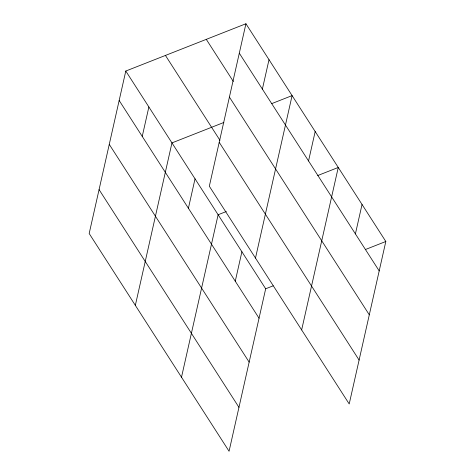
<?xml version="1.0" encoding="UTF-8"?>
<svg xmlns="http://www.w3.org/2000/svg" width="475" height="475" viewBox="0 0 475 475"><rect width="100%" height="100%" fill="white"/><g stroke="black" fill="none" stroke-linecap="round" stroke-linejoin="round"><path stroke-width="0.71" d="M125.792 71.042L89.175 233.51L229.069 451.25L265.679 288.782L125.792 71.042L245.931 23.75L385.825 241.49L349.208 403.958L209.321 186.218L245.931 23.75M142.239 136.402L148.871 106.97M135.339 305.366L171.956 142.898L223.856 122.467M188.403 208.258L195.035 178.82M181.503 377.215L218.12 214.748L226.32 211.523M262.378 89.11L269.016 59.678M235.268 281.2L241.9 251.768M255.485 258.073L292.095 95.606L271.587 103.675M308.542 160.966L315.18 131.533M301.649 329.929L338.259 167.461L317.751 175.53M355.407 233.908L362.039 204.476M265.679 288.782L273.202 285.819M365.317 249.565L385.825 241.49M239.299 53.182L379.192 270.922M206.287 39.354L233.35 81.48M229.407 97.084L369.295 314.824M165.437 55.432L219.961 140.297M219.213 142.316L359.1 360.056M119.16 100.474L259.047 318.214M109.262 144.376L249.155 362.116M99.073 189.608L238.961 407.348"/></g></svg>
